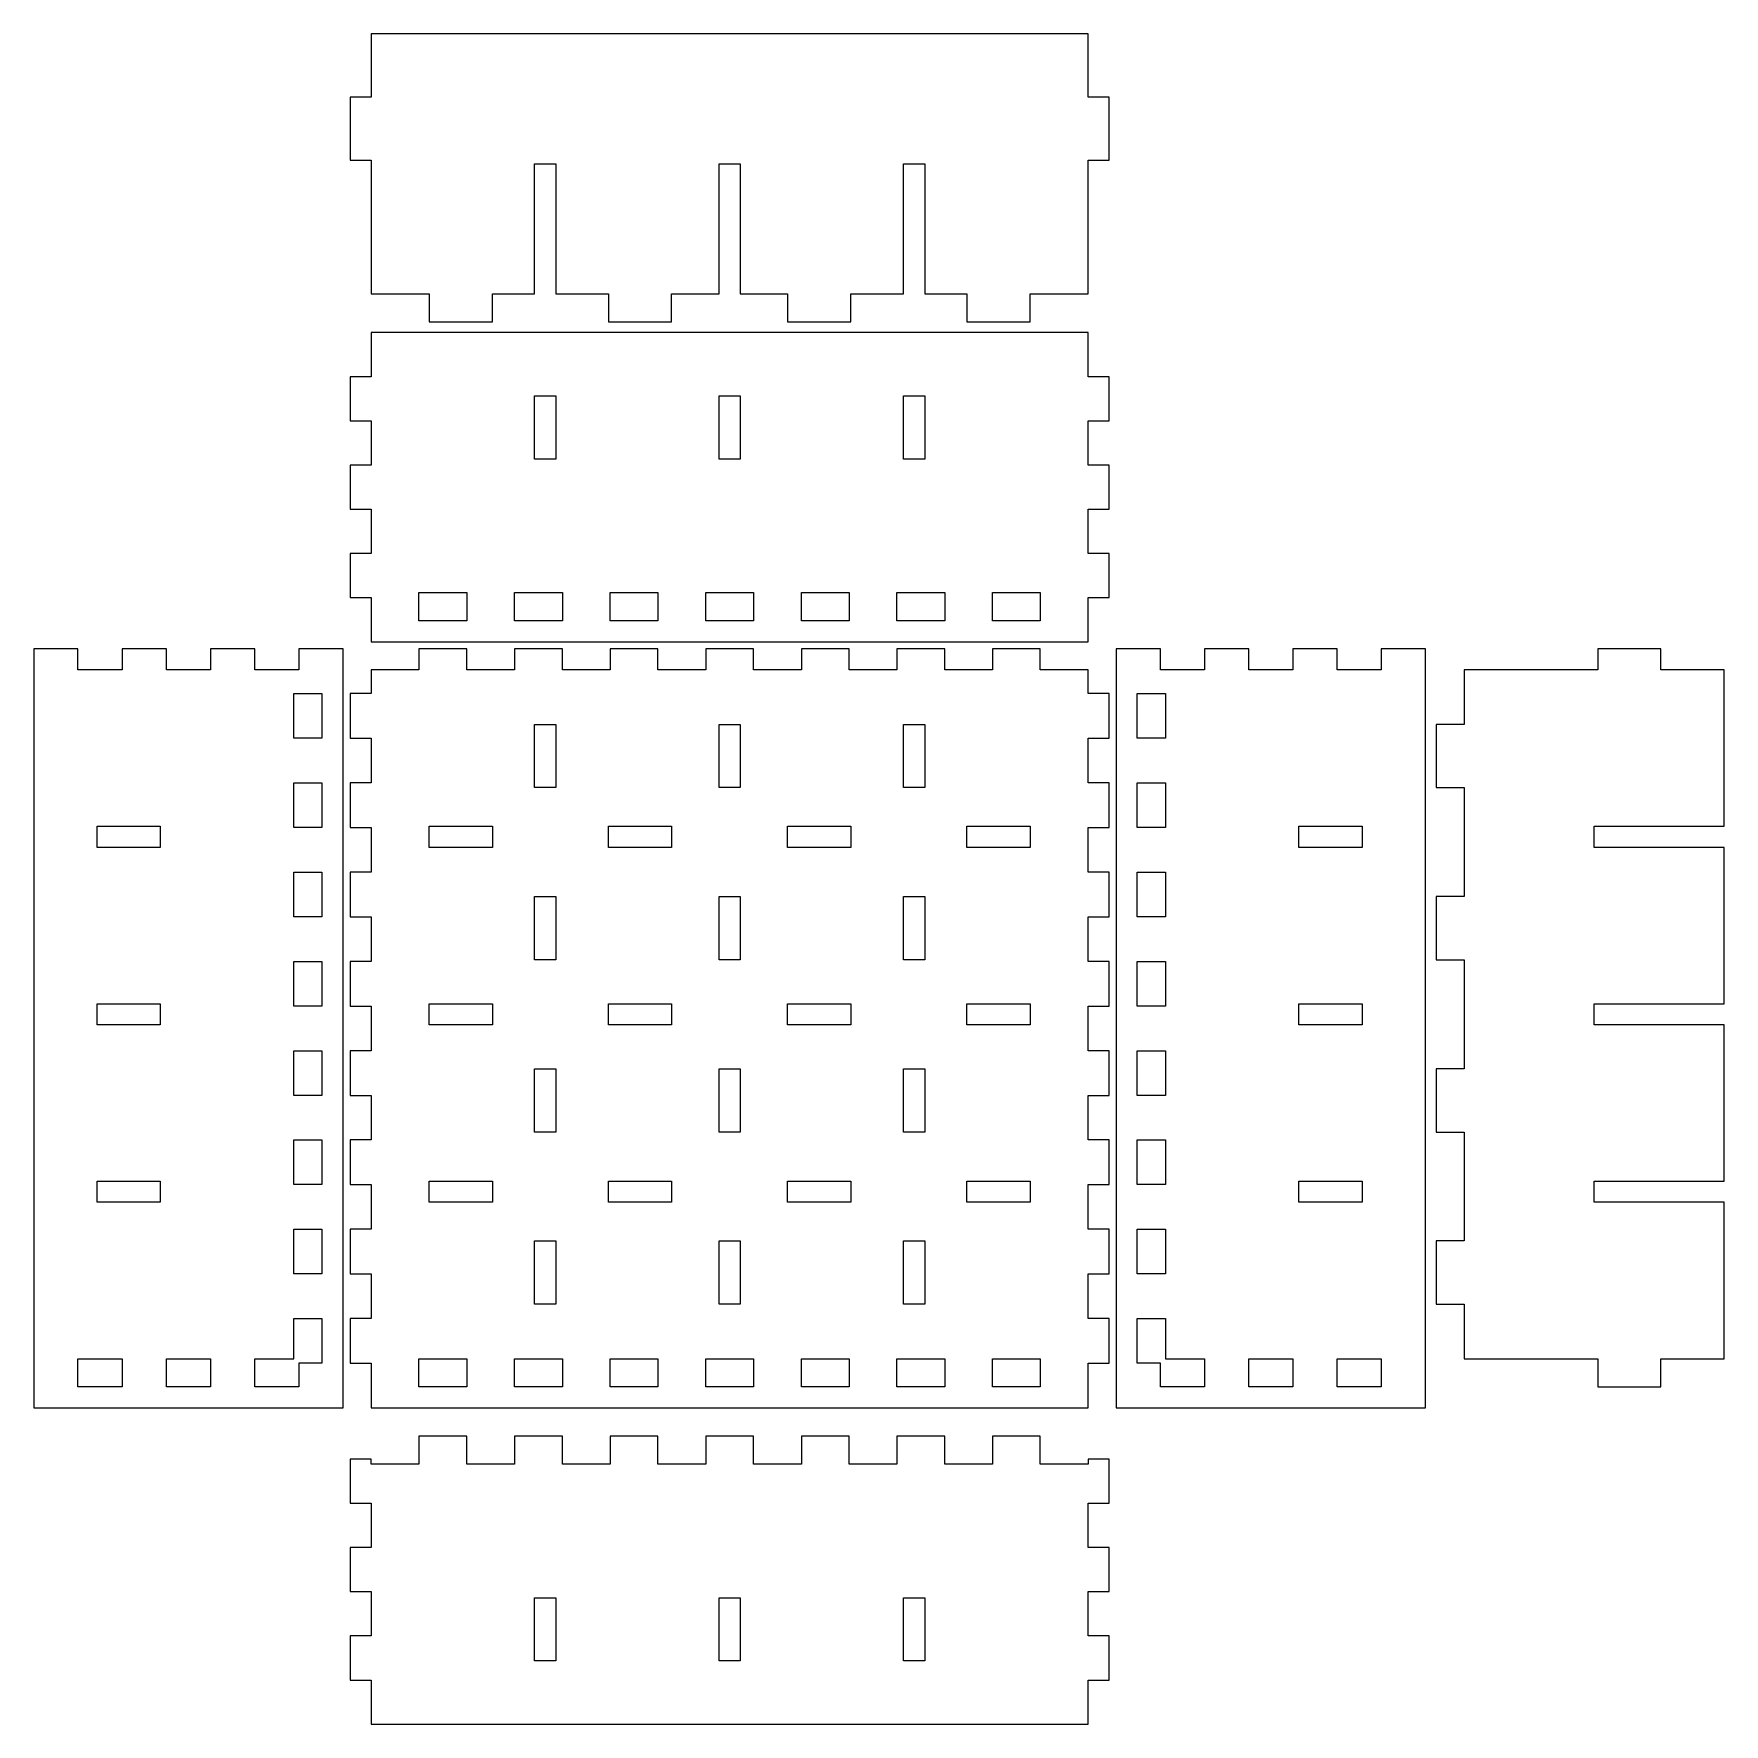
# Model space of a CAD drawing. Header units: metres. Extents: x -99 to 142, y -99 to 142.
import ezdxf

# ---------------------------------------------------------------- set-up
doc = ezdxf.new("R2010")
doc.units = ezdxf.units.M

msp = doc.modelspace()

# ---------------------------------------------------------------- linework, layer by layer
for p, q in [((51, 141.5), (-51, 141.5)), ((-51, 141.5), (-51, 132.5)), ((51, 132.5), (51, 141.5)), ((-51, 132.5), (-54, 132.5)), ((-54, 132.5), (-54, 123.5)), ((54, 132.5), (51, 132.5)), ((54, 123.5), (54, 132.5)), ((-54, 123.5), (-51, 123.5)), ((-51, 123.5), (-51, 104.5)), ((-27.75, 104.5), (-27.75, 123)), ((-27.75, 123), (-24.75, 123)), ((-24.75, 123), (-24.75, 104.5)), ((-1.5, 104.5), (-1.5, 123)), ((-1.5, 123), (1.5, 123)), ((1.5, 123), (1.5, 104.5)), ((24.75, 104.5), (24.75, 123)), ((24.75, 123), (27.75, 123)), ((27.75, 123), (27.75, 104.5)), ((51, 104.5), (51, 123.5)), ((51, 123.5), (54, 123.5)), ((-51, 104.5), (-42.75, 104.5)), ((-42.75, 104.5), (-42.75, 100.5)), ((-33.75, 104.5), (-27.75, 104.5)), ((-33.75, 100.5), (-33.75, 104.5)), ((-24.75, 104.5), (-17.25, 104.5)), ((-17.25, 104.5), (-17.25, 100.5)), ((-8.25, 100.5), (-8.25, 104.5)), ((-8.25, 104.5), (-1.5, 104.5)), ((1.5, 104.5), (8.25, 104.5)), ((8.25, 104.5), (8.25, 100.5)), ((17.25, 100.5), (17.25, 104.5)), ((17.25, 104.5), (24.75, 104.5)), ((27.75, 104.5), (33.75, 104.5)), ((33.75, 104.5), (33.75, 100.5)), ((42.75, 100.5), (42.75, 104.5)), ((42.75, 104.5), (51, 104.5)), ((51, 99), (-51, 99)), ((-51, 99), (-51, 92.7143)), ((-42.75, 100.5), (-33.75, 100.5)), ((-17.25, 100.5), (-8.25, 100.5)), ((8.25, 100.5), (17.25, 100.5)), ((33.75, 100.5), (42.75, 100.5)), ((51, 92.7143), (51, 99)), ((-51, 92.7143), (-54, 92.7143)), ((-54, 92.7143), (-54, 86.4286)), ((54, 92.7143), (51, 92.7143)), ((54, 86.4286), (54, 92.7143)), ((-27.75, 81), (-27.75, 90)), ((-27.75, 90), (-24.75, 90)), ((-24.75, 90), (-24.75, 81)), ((-1.5, 81), (-1.5, 90)), ((-1.5, 90), (1.5, 90)), ((1.5, 90), (1.5, 81)), ((24.75, 81), (24.75, 90)), ((24.75, 90), (27.75, 90)), ((27.75, 90), (27.75, 81)), ((-54, 86.4286), (-51, 86.4286)), ((-51, 86.4286), (-51, 80.1429)), ((51, 80.1429), (51, 86.4286)), ((51, 86.4286), (54, 86.4286)), ((-51, 80.1429), (-54, 80.1429)), ((-54, 80.1429), (-54, 73.8571)), ((-24.75, 81), (-27.75, 81)), ((1.5, 81), (-1.5, 81)), ((27.75, 81), (24.75, 81)), ((54, 80.1429), (51, 80.1429)), ((54, 73.8571), (54, 80.1429)), ((-54, 73.8571), (-51, 73.8571)), ((-51, 73.8571), (-51, 67.5714)), ((51, 67.5714), (51, 73.8571)), ((51, 73.8571), (54, 73.8571)), ((-51, 67.5714), (-54, 67.5714)), ((-54, 67.5714), (-54, 61.2857)), ((54, 67.5714), (51, 67.5714)), ((54, 61.2857), (54, 67.5714)), ((-54, 61.2857), (-51, 61.2857)), ((-51, 61.2857), (-51, 55)), ((-44.2, 58), (-44.2, 62)), ((-44.2, 62), (-37.4, 62)), ((-37.4, 62), (-37.4, 58)), ((-30.6, 58), (-30.6, 62)), ((-30.6, 62), (-23.8, 62)), ((-23.8, 62), (-23.8, 58)), ((-17, 58), (-17, 62)), ((-17, 62), (-10.2, 62)), ((-10.2, 62), (-10.2, 58)), ((-3.39999, 58), (-3.39999, 62)), ((-3.39999, 62), (3.39999, 62)), ((3.39999, 62), (3.39999, 58)), ((10.2, 58), (10.2, 62)), ((10.2, 62), (17, 62)), ((17, 62), (17, 58)), ((23.8, 58), (23.8, 62)), ((23.8, 62), (30.6, 62)), ((30.6, 62), (30.6, 58)), ((37.4, 58), (37.4, 62)), ((37.4, 62), (44.2, 62)), ((44.2, 62), (44.2, 58)), ((51, 61.2857), (54, 61.2857)), ((51, 55), (51, 61.2857)), ((-37.4, 58), (-44.2, 58)), ((-23.8, 58), (-30.6, 58)), ((-10.2, 58), (-17, 58)), ((3.39999, 58), (-3.39999, 58)), ((17, 58), (10.2, 58)), ((30.6, 58), (23.8, 58)), ((44.2, 58), (37.4, 58)), ((-92.7143, 54), (-99, 54)), ((-99, 54), (-99, -54)), ((-92.7143, 51), (-92.7143, 54)), ((-80.1429, 54), (-86.4286, 54)), ((-86.4286, 54), (-86.4286, 51)), ((-80.1429, 51), (-80.1429, 54)), ((-67.5714, 54), (-73.8571, 54)), ((-73.8571, 54), (-73.8571, 51)), ((-67.5714, 51), (-67.5714, 54)), ((-55, 54), (-61.2857, 54)), ((-61.2857, 54), (-61.2857, 51)), ((-55, -54), (-55, 54)), ((-51, 55), (51, 55)), ((-37.4, 54), (-44.2, 54)), ((-44.2, 54), (-44.2, 51)), ((-37.4, 51), (-37.4, 54)), ((-23.8, 54), (-30.6, 54)), ((-30.6, 54), (-30.6, 51)), ((-23.8, 51), (-23.8, 54)), ((-10.2, 54), (-17, 54)), ((-17, 54), (-17, 51)), ((-10.2, 51), (-10.2, 54)), ((3.39999, 54), (-3.39999, 54)), ((-3.39999, 54), (-3.39999, 51)), ((3.39999, 51), (3.39999, 54)), ((17, 54), (10.2, 54)), ((10.2, 54), (10.2, 51)), ((17, 51), (17, 54)), ((30.6, 54), (23.8, 54)), ((23.8, 54), (23.8, 51)), ((30.6, 51), (30.6, 54)), ((44.2, 54), (37.4, 54)), ((37.4, 54), (37.4, 51)), ((44.2, 51), (44.2, 54)), ((61.2857, 54), (55, 54)), ((55, 54), (55, -54)), ((61.2857, 51), (61.2857, 54)), ((73.8571, 54), (67.5714, 54)), ((67.5714, 54), (67.5714, 51)), ((73.8571, 51), (73.8571, 54)), ((86.4286, 54), (80.1429, 54)), ((80.1429, 54), (80.1429, 51)), ((86.4286, 51), (86.4286, 54)), ((99, 54), (92.7143, 54)), ((92.7143, 54), (92.7143, 51)), ((99, -54), (99, 54)), ((132.5, 54), (123.5, 54)), ((123.5, 54), (123.5, 51)), ((132.5, 51), (132.5, 54)), ((-86.4286, 51), (-92.7143, 51)), ((-73.8571, 51), (-80.1429, 51)), ((-61.2857, 51), (-67.5714, 51)), ((-44.2, 51), (-51, 51)), ((-51, 51), (-51, 47.647)), ((-30.6, 51), (-37.4, 51)), ((-17, 51), (-23.8, 51)), ((-3.39999, 51), (-10.2, 51)), ((10.2, 51), (3.39999, 51)), ((23.8, 51), (17, 51)), ((37.4, 51), (30.6, 51)), ((51, 51), (44.2, 51)), ((51, 47.647), (51, 51)), ((67.5714, 51), (61.2857, 51)), ((80.1429, 51), (73.8571, 51)), ((92.7143, 51), (86.4286, 51)), ((123.5, 51), (104.5, 51)), ((104.5, 51), (104.5, 43.25)), ((141.5, 51), (132.5, 51)), ((141.5, 28.75), (141.5, 51)), ((-62, 41.2941), (-62, 47.647)), ((-62, 47.647), (-58, 47.647)), ((-58, 47.647), (-58, 41.2941)), ((-51, 47.647), (-54, 47.647)), ((-54, 47.647), (-54, 41.2941)), ((54, 47.647), (51, 47.647)), ((54, 41.2941), (54, 47.647)), ((58, 41.2941), (58, 47.647)), ((58, 47.647), (62, 47.647)), ((62, 47.647), (62, 41.2941)), ((-58, 41.2941), (-62, 41.2941)), ((-54, 41.2941), (-51, 41.2941)), ((-51, 41.2941), (-51, 34.9412)), ((-27.75, 34.25), (-27.75, 43.25)), ((-27.75, 43.25), (-24.75, 43.25)), ((-24.75, 43.25), (-24.75, 34.25)), ((-1.5, 34.25), (-1.5, 43.25)), ((-1.5, 43.25), (1.5, 43.25)), ((1.5, 43.25), (1.5, 34.25)), ((24.75, 34.25), (24.75, 43.25)), ((24.75, 43.25), (27.75, 43.25)), ((27.75, 43.25), (27.75, 34.25)), ((51, 34.9412), (51, 41.2941)), ((51, 41.2941), (54, 41.2941)), ((62, 41.2941), (58, 41.2941)), ((104.5, 43.25), (100.5, 43.25)), ((100.5, 43.25), (100.5, 34.25)), ((-62, 28.5882), (-62, 34.9412)), ((-62, 34.9412), (-58, 34.9412)), ((-58, 34.9412), (-58, 28.5882)), ((-51, 34.9412), (-54, 34.9412)), ((-54, 34.9412), (-54, 28.5882)), ((-24.75, 34.25), (-27.75, 34.25)), ((1.5, 34.25), (-1.5, 34.25)), ((27.75, 34.25), (24.75, 34.25)), ((54, 34.9412), (51, 34.9412)), ((54, 28.5882), (54, 34.9412)), ((58, 28.5882), (58, 34.9412)), ((58, 34.9412), (62, 34.9412)), ((62, 34.9412), (62, 28.5882)), ((100.5, 34.25), (104.5, 34.25)), ((104.5, 34.25), (104.5, 18.75)), ((-90, 25.75), (-90, 28.75)), ((-90, 28.75), (-81, 28.75)), ((-81, 28.75), (-81, 25.75)), ((-58, 28.5882), (-62, 28.5882)), ((-54, 28.5882), (-51, 28.5882)), ((-51, 28.5882), (-51, 22.2353)), ((-42.75, 25.75), (-42.75, 28.75)), ((-42.75, 28.75), (-33.75, 28.75)), ((-33.75, 28.75), (-33.75, 25.75)), ((-17.25, 25.75), (-17.25, 28.75)), ((-17.25, 28.75), (-8.25, 28.75)), ((-8.25, 28.75), (-8.25, 25.75)), ((8.25, 25.75), (8.25, 28.75)), ((8.25, 28.75), (17.25, 28.75)), ((17.25, 28.75), (17.25, 25.75)), ((33.75, 25.75), (33.75, 28.75)), ((33.75, 28.75), (42.75, 28.75)), ((42.75, 28.75), (42.75, 25.75)), ((51, 22.2353), (51, 28.5882)), ((51, 28.5882), (54, 28.5882)), ((62, 28.5882), (58, 28.5882)), ((81, 25.75), (81, 28.75)), ((81, 28.75), (90, 28.75)), ((90, 28.75), (90, 25.75)), ((123, 25.75), (123, 28.75)), ((123, 28.75), (141.5, 28.75)), ((-81, 25.75), (-90, 25.75)), ((-33.75, 25.75), (-42.75, 25.75)), ((-8.25, 25.75), (-17.25, 25.75)), ((17.25, 25.75), (8.25, 25.75)), ((42.75, 25.75), (33.75, 25.75)), ((90, 25.75), (81, 25.75)), ((141.5, 25.75), (123, 25.75)), ((141.5, 3.5), (141.5, 25.75)), ((-62, 15.8823), (-62, 22.2353)), ((-62, 22.2353), (-58, 22.2353)), ((-58, 22.2353), (-58, 15.8823)), ((-51, 22.2353), (-54, 22.2353)), ((-54, 22.2353), (-54, 15.8823)), ((54, 22.2353), (51, 22.2353)), ((54, 15.8823), (54, 22.2353)), ((58, 15.8823), (58, 22.2353)), ((58, 22.2353), (62, 22.2353)), ((62, 22.2353), (62, 15.8823)), ((-27.75, 9.75), (-27.75, 18.75)), ((-27.75, 18.75), (-24.75, 18.75)), ((-24.75, 18.75), (-24.75, 9.75)), ((-1.5, 9.75), (-1.5, 18.75)), ((-1.5, 18.75), (1.5, 18.75)), ((1.5, 18.75), (1.5, 9.75)), ((24.75, 9.75), (24.75, 18.75)), ((24.75, 18.75), (27.75, 18.75)), ((27.75, 18.75), (27.75, 9.75)), ((104.5, 18.75), (100.5, 18.75)), ((100.5, 18.75), (100.5, 9.75)), ((-58, 15.8823), (-62, 15.8823)), ((-54, 15.8823), (-51, 15.8823)), ((-51, 15.8823), (-51, 9.5294)), ((51, 9.5294), (51, 15.8823)), ((51, 15.8823), (54, 15.8823)), ((62, 15.8823), (58, 15.8823)), ((-24.75, 9.75), (-27.75, 9.75)), ((1.5, 9.75), (-1.5, 9.75)), ((27.75, 9.75), (24.75, 9.75)), ((100.5, 9.75), (104.5, 9.75)), ((104.5, 9.75), (104.5, -5.75)), ((-62, 3.17647), (-62, 9.5294)), ((-62, 9.5294), (-58, 9.5294)), ((-58, 9.5294), (-58, 3.17647)), ((-51, 9.5294), (-54, 9.5294)), ((-54, 9.5294), (-54, 3.17645)), ((54, 9.5294), (51, 9.5294)), ((54, 3.17645), (54, 9.5294)), ((58, 3.17647), (58, 9.5294)), ((58, 9.5294), (62, 9.5294)), ((62, 9.5294), (62, 3.17647)), ((-90, 0.5), (-90, 3.5)), ((-90, 3.5), (-81, 3.5)), ((-81, 3.5), (-81, 0.5)), ((-58, 3.17647), (-62, 3.17647)), ((-54, 3.17645), (-51, 3.17645)), ((-51, 3.17645), (-51, -3.17647)), ((-42.75, 0.5), (-42.75, 3.5)), ((-42.75, 3.5), (-33.75, 3.5)), ((-33.75, 3.5), (-33.75, 0.5)), ((-17.25, 0.5), (-17.25, 3.5)), ((-17.25, 3.5), (-8.25, 3.5)), ((-8.25, 3.5), (-8.25, 0.5)), ((8.25, 0.5), (8.25, 3.5)), ((8.25, 3.5), (17.25, 3.5)), ((17.25, 3.5), (17.25, 0.5)), ((33.75, 0.5), (33.75, 3.5)), ((33.75, 3.5), (42.75, 3.5)), ((42.75, 3.5), (42.75, 0.5)), ((51, -3.17647), (51, 3.17645)), ((51, 3.17645), (54, 3.17645)), ((62, 3.17647), (58, 3.17647)), ((81, 0.5), (81, 3.5)), ((81, 3.5), (90, 3.5)), ((90, 3.5), (90, 0.5)), ((123, 0.5), (123, 3.5)), ((123, 3.5), (141.5, 3.5)), ((-81, 0.5), (-90, 0.5)), ((-33.75, 0.5), (-42.75, 0.5)), ((-8.25, 0.5), (-17.25, 0.5)), ((17.25, 0.5), (8.25, 0.5)), ((42.75, 0.5), (33.75, 0.5)), ((90, 0.5), (81, 0.5)), ((141.5, 0.5), (123, 0.5)), ((141.5, -21.75), (141.5, 0.5)), ((-62, -9.5294), (-62, -3.17647)), ((-62, -3.17647), (-58, -3.17647)), ((-58, -3.17647), (-58, -9.5294)), ((-51, -3.17647), (-54, -3.17647)), ((-54, -3.17647), (-54, -9.5294)), ((54, -3.17647), (51, -3.17647)), ((54, -9.5294), (54, -3.17647)), ((58, -9.5294), (58, -3.17647)), ((58, -3.17647), (62, -3.17647)), ((62, -3.17647), (62, -9.5294)), ((-27.75, -14.75), (-27.75, -5.75)), ((-27.75, -5.75), (-24.75, -5.75)), ((-24.75, -5.75), (-24.75, -14.75)), ((-1.5, -14.75), (-1.5, -5.75)), ((-1.5, -5.75), (1.5, -5.75)), ((1.5, -5.75), (1.5, -14.75)), ((24.75, -14.75), (24.75, -5.75)), ((24.75, -5.75), (27.75, -5.75)), ((27.75, -5.75), (27.75, -14.75)), ((104.5, -5.75), (100.5, -5.75)), ((100.5, -5.75), (100.5, -14.75)), ((-58, -9.5294), (-62, -9.5294)), ((-54, -9.5294), (-51, -9.5294)), ((-51, -9.5294), (-51, -15.8823)), ((51, -15.8823), (51, -9.5294)), ((51, -9.5294), (54, -9.5294)), ((62, -9.5294), (58, -9.5294)), ((-62, -22.2353), (-62, -15.8823)), ((-62, -15.8823), (-58, -15.8823)), ((-58, -15.8823), (-58, -22.2353)), ((-51, -15.8823), (-54, -15.8823)), ((-54, -15.8823), (-54, -22.2353)), ((-24.75, -14.75), (-27.75, -14.75)), ((1.5, -14.75), (-1.5, -14.75)), ((27.75, -14.75), (24.75, -14.75)), ((54, -15.8823), (51, -15.8823)), ((54, -22.2353), (54, -15.8823)), ((58, -22.2353), (58, -15.8823)), ((58, -15.8823), (62, -15.8823)), ((62, -15.8823), (62, -22.2353)), ((100.5, -14.75), (104.5, -14.75)), ((104.5, -14.75), (104.5, -30.25)), ((-90, -24.75), (-90, -21.75)), ((-90, -21.75), (-81, -21.75)), ((-81, -21.75), (-81, -24.75)), ((-58, -22.2353), (-62, -22.2353)), ((-54, -22.2353), (-51, -22.2353)), ((-51, -22.2353), (-51, -28.5882)), ((-42.75, -24.75), (-42.75, -21.75)), ((-42.75, -21.75), (-33.75, -21.75)), ((-33.75, -21.75), (-33.75, -24.75)), ((-17.25, -24.75), (-17.25, -21.75)), ((-17.25, -21.75), (-8.25, -21.75)), ((-8.25, -21.75), (-8.25, -24.75)), ((8.25, -24.75), (8.25, -21.75)), ((8.25, -21.75), (17.25, -21.75)), ((17.25, -21.75), (17.25, -24.75)), ((33.75, -24.75), (33.75, -21.75)), ((33.75, -21.75), (42.75, -21.75)), ((42.75, -21.75), (42.75, -24.75)), ((51, -28.5882), (51, -22.2353)), ((51, -22.2353), (54, -22.2353)), ((62, -22.2353), (58, -22.2353)), ((81, -24.75), (81, -21.75)), ((81, -21.75), (90, -21.75)), ((90, -21.75), (90, -24.75)), ((123, -24.75), (123, -21.75)), ((123, -21.75), (141.5, -21.75)), ((-81, -24.75), (-90, -24.75)), ((-33.75, -24.75), (-42.75, -24.75)), ((-8.25, -24.75), (-17.25, -24.75)), ((17.25, -24.75), (8.25, -24.75)), ((42.75, -24.75), (33.75, -24.75)), ((90, -24.75), (81, -24.75)), ((141.5, -24.75), (123, -24.75)), ((141.5, -47), (141.5, -24.75)), ((-62, -34.9412), (-62, -28.5882)), ((-62, -28.5882), (-58, -28.5882)), ((-58, -28.5882), (-58, -34.9412)), ((-51, -28.5882), (-54, -28.5882)), ((-54, -28.5882), (-54, -34.9412)), ((54, -28.5882), (51, -28.5882)), ((54, -34.9412), (54, -28.5882)), ((58, -34.9412), (58, -28.5882)), ((58, -28.5882), (62, -28.5882)), ((62, -28.5882), (62, -34.9412)), ((-27.75, -39.25), (-27.75, -30.25)), ((-27.75, -30.25), (-24.75, -30.25)), ((-24.75, -30.25), (-24.75, -39.25)), ((-1.5, -39.25), (-1.5, -30.25)), ((-1.5, -30.25), (1.5, -30.25)), ((1.5, -30.25), (1.5, -39.25)), ((24.75, -39.25), (24.75, -30.25)), ((24.75, -30.25), (27.75, -30.25)), ((27.75, -30.25), (27.75, -39.25)), ((104.5, -30.25), (100.5, -30.25)), ((100.5, -30.25), (100.5, -39.25)), ((-58, -34.9412), (-62, -34.9412)), ((-54, -34.9412), (-51, -34.9412)), ((-51, -34.9412), (-51, -41.2941)), ((51, -41.2941), (51, -34.9412)), ((51, -34.9412), (54, -34.9412)), ((62, -34.9412), (58, -34.9412)), ((-24.75, -39.25), (-27.75, -39.25)), ((1.5, -39.25), (-1.5, -39.25)), ((27.75, -39.25), (24.75, -39.25)), ((100.5, -39.25), (104.5, -39.25)), ((104.5, -39.25), (104.5, -47)), ((-62, -47), (-62, -41.2941)), ((-62, -41.2941), (-58, -41.2941)), ((-58, -41.2941), (-58, -47.647)), ((-51, -41.2941), (-54, -41.2941)), ((-54, -41.2941), (-54, -47.647)), ((54, -41.2941), (51, -41.2941)), ((54, -47.647), (54, -41.2941)), ((58, -47.647), (58, -41.2941)), ((58, -41.2941), (62, -41.2941)), ((62, -41.2941), (62, -47)), ((-92.7143, -51), (-92.7143, -47)), ((-92.7143, -47), (-86.4286, -47)), ((-86.4286, -47), (-86.4286, -51)), ((-80.1429, -51), (-80.1429, -47)), ((-80.1429, -47), (-73.8571, -47)), ((-73.8571, -47), (-73.8571, -51)), ((-67.5714, -51), (-67.5714, -47)), ((-67.5714, -47), (-62, -47)), ((-58, -47.647), (-61.2857, -47.647)), ((-61.2857, -47.647), (-61.2857, -51)), ((-54, -47.647), (-51, -47.647)), ((-51, -47.647), (-51, -54)), ((-44.2, -51), (-44.2, -47)), ((-44.2, -47), (-37.4, -47)), ((-37.4, -47), (-37.4, -51)), ((-30.6, -51), (-30.6, -47)), ((-30.6, -47), (-23.8, -47)), ((-23.8, -47), (-23.8, -51)), ((-17, -51), (-17, -47)), ((-17, -47), (-10.2, -47)), ((-10.2, -47), (-10.2, -51)), ((-3.39999, -51), (-3.39999, -47)), ((-3.39999, -47), (3.39999, -47)), ((3.39999, -47), (3.39999, -51)), ((10.2, -51), (10.2, -47)), ((10.2, -47), (17, -47)), ((17, -47), (17, -51)), ((23.8, -51), (23.8, -47)), ((23.8, -47), (30.6, -47)), ((30.6, -47), (30.6, -51)), ((37.4, -51), (37.4, -47)), ((37.4, -47), (44.2, -47)), ((44.2, -47), (44.2, -51)), ((51, -47.647), (54, -47.647)), ((51, -54), (51, -47.647)), ((61.2857, -47.647), (58, -47.647)), ((61.2857, -51), (61.2857, -47.647)), ((62, -47), (67.5714, -47)), ((67.5714, -47), (67.5714, -51)), ((73.8571, -51), (73.8571, -47)), ((73.8571, -47), (80.1429, -47)), ((80.1429, -47), (80.1429, -51)), ((86.4286, -51), (86.4286, -47)), ((86.4286, -47), (92.7143, -47)), ((92.7143, -47), (92.7143, -51)), ((104.5, -47), (123.5, -47)), ((123.5, -47), (123.5, -51)), ((132.5, -47), (141.5, -47)), ((132.5, -51), (132.5, -47)), ((-86.4286, -51), (-92.7143, -51)), ((-73.8571, -51), (-80.1429, -51)), ((-61.2857, -51), (-67.5714, -51)), ((-37.4, -51), (-44.2, -51)), ((-23.8, -51), (-30.6, -51)), ((-10.2, -51), (-17, -51)), ((3.39999, -51), (-3.39999, -51)), ((17, -51), (10.2, -51)), ((30.6, -51), (23.8, -51)), ((44.2, -51), (37.4, -51)), ((67.5714, -51), (61.2857, -51)), ((80.1429, -51), (73.8571, -51)), ((92.7143, -51), (86.4286, -51)), ((123.5, -51), (132.5, -51)), ((-99, -54), (-55, -54)), ((-51, -54), (51, -54)), ((55, -54), (99, -54)), ((-37.4, -58), (-44.2, -58)), ((-44.2, -58), (-44.2, -62)), ((-37.4, -62), (-37.4, -58)), ((-23.8, -58), (-30.6, -58)), ((-30.6, -58), (-30.6, -62)), ((-23.8, -62), (-23.8, -58)), ((-10.2, -58), (-17, -58)), ((-17, -58), (-17, -62)), ((-10.2, -62), (-10.2, -58)), ((3.39999, -58), (-3.39999, -58)), ((-3.39999, -58), (-3.39999, -62)), ((3.39999, -62), (3.39999, -58)), ((17, -58), (10.2, -58)), ((10.2, -58), (10.2, -62)), ((17, -62), (17, -58)), ((30.6, -58), (23.8, -58)), ((23.8, -58), (23.8, -62)), ((30.6, -62), (30.6, -58)), ((44.2, -58), (37.4, -58)), ((37.4, -58), (37.4, -62)), ((44.2, -62), (44.2, -58)), ((-51, -61.2857), (-54, -61.2857)), ((-54, -61.2857), (-54, -67.5714)), ((-51, -62), (-51, -61.2857)), ((-44.2, -62), (-51, -62)), ((-30.6, -62), (-37.4, -62)), ((-17, -62), (-23.8, -62)), ((-3.39999, -62), (-10.2, -62)), ((10.2, -62), (3.39999, -62)), ((23.8, -62), (17, -62)), ((37.4, -62), (30.6, -62)), ((51, -62), (44.2, -62)), ((54, -61.2857), (51, -61.2857)), ((51, -61.2857), (51, -62)), ((54, -67.5714), (54, -61.2857)), ((-54, -67.5714), (-51, -67.5714)), ((-51, -67.5714), (-51, -73.8571)), ((51, -73.8571), (51, -67.5714)), ((51, -67.5714), (54, -67.5714)), ((-51, -73.8571), (-54, -73.8571)), ((-54, -73.8571), (-54, -80.1429)), ((54, -73.8571), (51, -73.8571)), ((54, -80.1429), (54, -73.8571)), ((-54, -80.1429), (-51, -80.1429)), ((-51, -80.1429), (-51, -86.4286)), ((-27.75, -90), (-27.75, -81)), ((-27.75, -81), (-24.75, -81)), ((-24.75, -81), (-24.75, -90)), ((-1.5, -90), (-1.5, -81)), ((-1.5, -81), (1.5, -81)), ((1.5, -81), (1.5, -90)), ((24.75, -90), (24.75, -81)), ((24.75, -81), (27.75, -81)), ((27.75, -81), (27.75, -90)), ((51, -86.4286), (51, -80.1429)), ((51, -80.1429), (54, -80.1429)), ((-51, -86.4286), (-54, -86.4286)), ((-54, -86.4286), (-54, -92.7143)), ((54, -86.4286), (51, -86.4286)), ((54, -92.7143), (54, -86.4286)), ((-24.75, -90), (-27.75, -90)), ((1.5, -90), (-1.5, -90)), ((27.75, -90), (24.75, -90)), ((-54, -92.7143), (-51, -92.7143)), ((-51, -92.7143), (-51, -99)), ((51, -92.7143), (54, -92.7143)), ((51, -99), (51, -92.7143)), ((-51, -99), (51, -99))]:
    msp.add_line(p, q)

doc.saveas('drawing.dxf')
